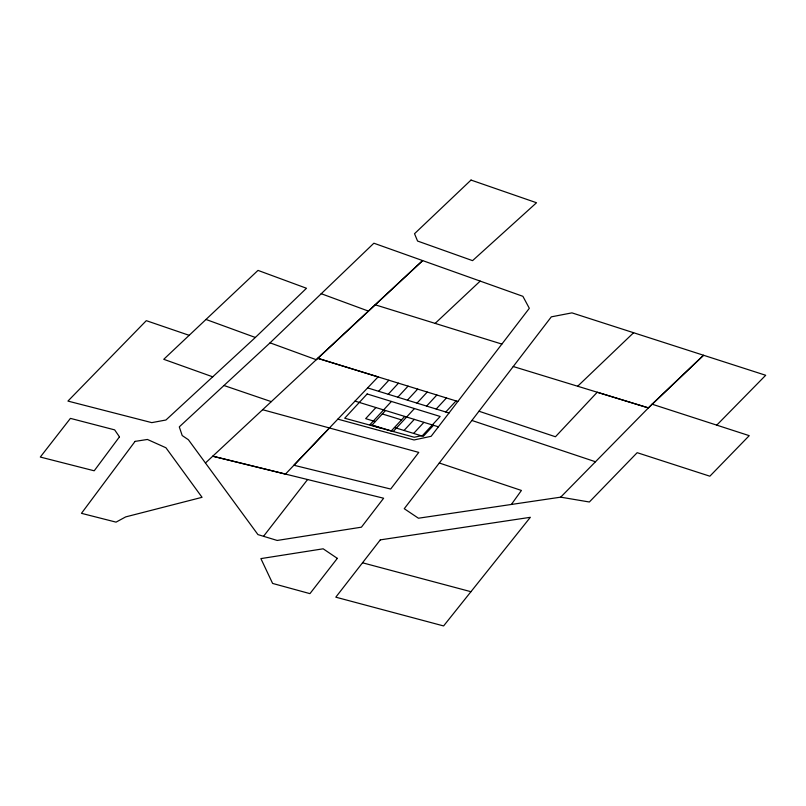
<?xml version="1.0" encoding="UTF-8"?>
<svg xmlns="http://www.w3.org/2000/svg" width="806" height="806" viewBox="0 0 806 806"><rect width="100%" height="100%" fill="white"/><g stroke="black" fill="none" stroke-linecap="round" stroke-linejoin="round"><path stroke-width="1.21" d="M511.357 504.465L521.422 490.451L439.29 462.997M716.746 425.145L765.7 375.274L571.938 312.869L551.324 316.849L404.249 508.707L418.435 518.218L560.684 497.161L589.357 501.997L637.173 452.68L709.854 476.205L749.237 435.663L652.064 404.179L560.684 497.161M337.845 419.14L414.052 439.965L431.129 436.298L529.33 308.305L522.893 296.316L373.873 243.211L270.06 342.842L179.285 426.868L182.206 435.552L188.392 439.733L257.94 534.59L263.532 536.302L307.6 479.52M378.619 391.293L388.865 380.22M375.918 407.554L365.672 418.636L375.264 421.588M388.22 394.255L398.466 383.172M391.434 401.448L369.904 424.722L381.419 428.268M385.52 410.516L372.07 425.044L391.263 430.958L404.713 416.43M397.811 397.217L408.058 386.134M407.413 400.169L417.659 389.096M417.004 403.131L427.251 392.048M393.237 431.502L414.465 408.541M404.058 430.464L414.304 419.382M426.606 406.093L436.852 395.011M413.649 433.427L423.906 422.344M436.197 409.045L446.443 397.963M433.497 425.306L423.251 436.389L394.456 427.512M445.799 412.007L456.045 400.925M329.412 427.986L293.908 465.253L390.678 489.041L418.767 452.398L262.615 409.71M189.168 335.326L146.299 320.667L67.936 401.086L151.78 422.636L165.935 420.007L255.351 337.472L306.492 288.266L258.001 270.393L163.749 359.305L212.734 376.825M577.67 386.235L633.607 332.727M478.986 411.231L555.445 436.761L597.236 392.24L648.407 407.896L703.547 355.275L652.064 404.179M435.139 323.387L480.185 281.103M205.439 462.997L422.646 260.61L316.274 359.718L270.06 342.842M362.519 562.79L470.956 591.705M263.532 536.302L277.193 540.453L361.41 527.184L383.626 498.229L212.734 456.196L285.475 474.099L378.095 376.896L317.786 358.317L457.848 401.479M513.231 366.518L648.407 407.896M367.607 387.898L449.013 412.994M355.023 401.106L438.414 426.817M382.326 413.962L401.519 419.886M375.203 304.809L501.876 344.081M471.913 420.47L595.483 461.757M223.967 385.51L271.29 401.64M205.993 319.458L255.351 337.472M321.171 293.686L368.463 311.116M119.469 436.852L94.211 470.795L40.3 457.052L70.424 418.374L114.643 429.87L119.469 436.852M135.076 441.386L81.466 513.331L116.054 522.137L125.686 516.898L202.054 497.322L165.935 447.763L147.438 439.461L135.076 441.386M337.321 558.367L309.937 593.639L272.609 583.433L260.892 558.608L323.166 548.805L337.321 558.367M380.311 539.869L335.81 597.175L443.602 625.94L530.338 517.311L380.311 539.869M367.153 393.963L344.706 418.233L414.254 437.245L422.616 435.452L440.167 416.47L367.153 393.963M471.016 180.06L414.526 233.71L417.568 241.044L472.558 260.64L536.524 202.749L471.016 180.06"/></g></svg>
